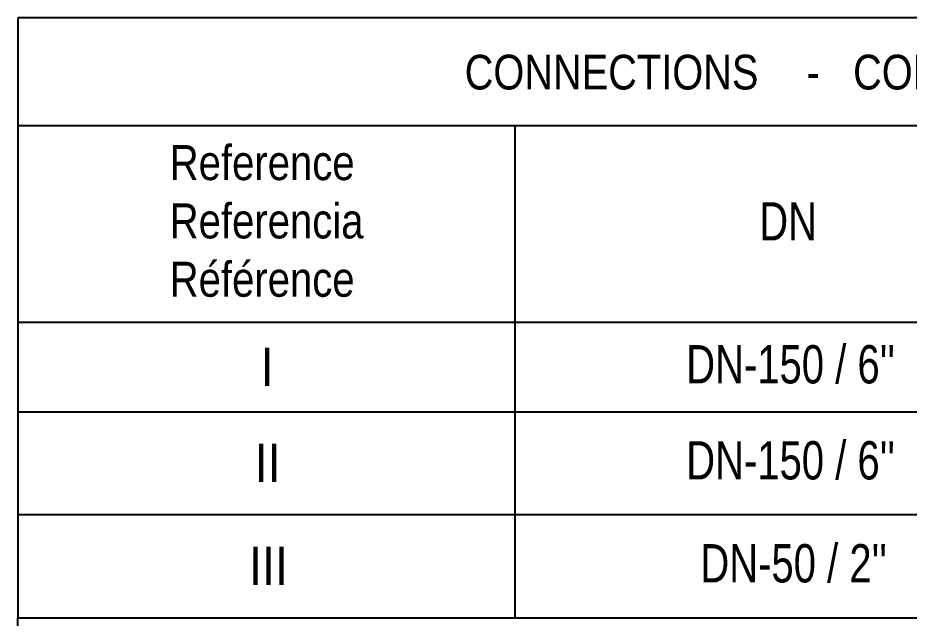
# Model space of a CAD drawing. Header units: millimetres. Extents: x -2 to 4200, y -4 to 2970.
# Drawn here: x 2300 to 3115, y 750 to 1299 of the extents above; entities that cross this region are included whole.
import ezdxf

# ---------------------------------------------------------------- set-up
doc = ezdxf.new("R2010")
doc.units = ezdxf.units.MM
doc.header["$LTSCALE"] = 10
doc.styles.add('SLDTEXTSTYLE1', font='Helvetica Light.ttf')
doc.styles.add('SLDTEXTSTYLE4', font='Gothic.ttf', dxfattribs={"width": 0.913})
doc.styles.get("Standard").update_dxf_attribs({"font": 'Gothic.ttf'})

msp = doc.modelspace()

# ---------------------------------------------------------------- linework, layer by layer
at = {"color": 0}
for p, q in [((2299.997551084128, 1298.921371786696), (2299.997551084128, 749.9997137342256)), ((4100.448280391935, 1298.921371786696), (2299.997551084128, 1298.921371786696)), ((2299.997551084128, 1200.528381781533), (4100.448280391935, 1200.528381781533)), ((2754.609502730218, 1200.528381781533), (2754.609502730218, 749.9997137342256)), ((2299.997551084128, 1020.397478350959), (4100.448280391935, 1020.397478350959)), ((2299.997551084128, 938.4209855253561), (4100.448280391935, 938.4209855253561)), ((2299.997551084128, 844.6663793776792), (4100.448280391935, 844.6663793776792))]:
    msp.add_line(p, q, dxfattribs=at)
at = {"color": 7}
msp.add_line((2299.997551084128, 749.9997137342256), (4099.997551084128, 749.9997137342256), dxfattribs=at)
msp.add_line((2299.997551084128, 99.99971373422581), (2299.997551084128, 749.9997137342256))

# ---------------------------------------------------------------- texts
at = {"color": 0, "attachment_point": 1}
for s, insert, char_height, style in [('{\\fArial Narrow|b0|i0|c0|p34;CONNECTIONS}', (2708.685985534593, 1265.126324834297), 31.75, 'SLDTEXTSTYLE1'), ('{\\fArial Narrow|b0|i0|c0|p34;-   CONEXIONES   -   CONNECTIONS}', (3021.482295124933, 1265.126324834297), 31.75, 'SLDTEXTSTYLE1'), ('{\\fArial Narrow|b0|i0|c0|p34;DN}', (2978.092300499742, 1130.265578264826), 35, 'SLDTEXTSTYLE4'), ('I', (2522.029221321408, 997.1280042591537), 35, 'SLDTEXTSTYLE4'), ("{\\fArial Narrow|b0|i0|c0|p34;DN-150 / 6''}", (2911.304225887255, 999.4781163187384), 35, 'SLDTEXTSTYLE4'), ("{\\fArial Narrow|b0|i0|c0|p34;DN-150 / 6''}", (2911.304225887255, 911.6125668320987), 35, 'SLDTEXTSTYLE4'), ('II', (2516.754915735637, 909.2624547725158), 35, 'SLDTEXTSTYLE4'), ("{\\fArial Narrow|b0|i0|c0|p34;DN-50 / 2''}", (2924.234783019022, 817.4019309365343), 35, 'SLDTEXTSTYLE4'), ('III', (2511.480610149865, 815.0518188769514), 35, 'SLDTEXTSTYLE4')]:
    msp.add_mtext(s, dxfattribs=dict(at, insert=insert, char_height=char_height, style=style))
at = {"insert": (2438.932620687537, 1182.461226969012), "char_height": 32, "attachment_point": 1}
msp.add_mtext_dynamic_manual_height_columns('{\\fArial Narrow|b0|i0|c0|p34;Reference \\PReferencia\\PRéférence}', width=804.5002567476922, gutter_width=175, heights=[0], dxfattribs=at)

doc.saveas('drawing.dxf')
